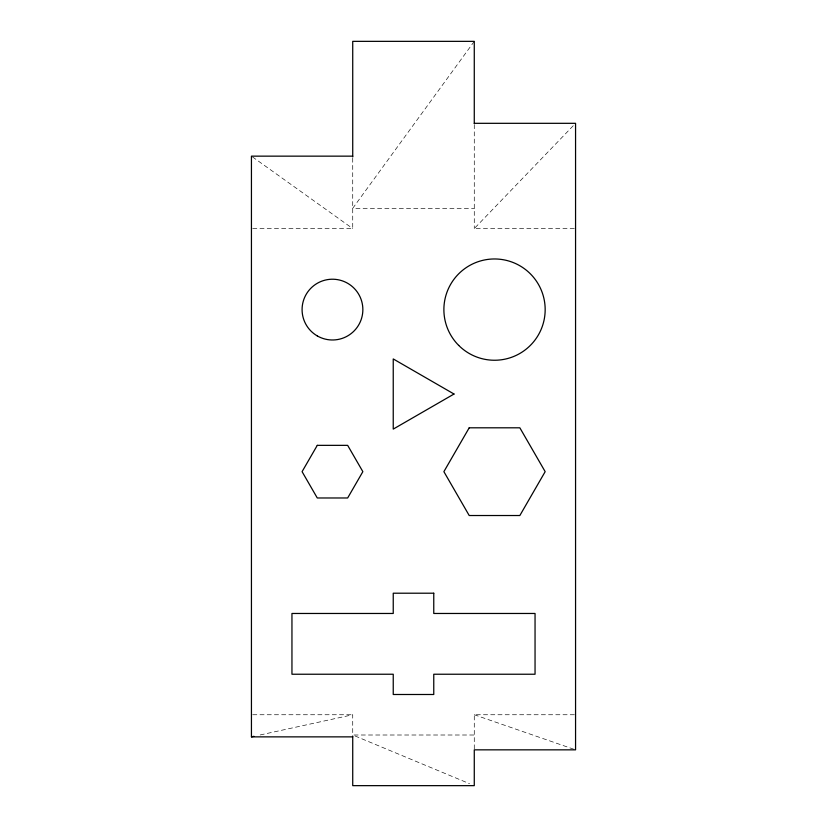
<?xml version="1.0" encoding="UTF-8"?>
<svg xmlns="http://www.w3.org/2000/svg" width="827" height="827" viewBox="0 0 827 827"><rect width="100%" height="100%" fill="white"/><g stroke="black" fill="none" stroke-linecap="round" stroke-linejoin="round"><path stroke-width="0.62" stroke-dasharray="4.13 3.1" d="M474.274 41.35L352.726 208.321L474.274 208.321M574.279 228.572L474.274 228.572L573.783 125.166M260.195 734.955L352.726 714.745L352.726 736.867M252.721 228.572L352.726 228.572L352.726 156.148M252.721 714.745L352.726 714.745M474.274 748.931L474.274 714.745L575.561 714.745M354.008 735.007L474.274 735.007M474.274 714.745L574.341 749.417M355.114 735.999L469.509 783.665M252.483 156.903L352.726 228.572M474.274 124.598L474.274 228.572"/><path stroke-width="1.24" d="M352.726 156.148L251.439 156.148L251.439 736.867L253.941 736.319M474.274 123.316L575.561 123.316L575.561 749.841L474.274 749.841L474.274 785.65L352.726 785.65L352.726 736.278M251.439 736.867L352.726 736.867M474.274 123.554L474.274 41.35L352.726 41.35L352.726 156.944M317.279 445.35L302.082 471.659L317.279 497.978L347.66 497.978L362.857 471.659L347.66 445.35L317.279 445.35M469.209 427.807L443.882 471.659L469.209 515.521L519.852 515.521L545.169 471.659L519.852 427.807L469.209 427.807M454.013 394.024L393.238 429.11L393.238 358.939L454.013 394.024M433.762 593.207L393.238 593.207L393.238 613.469L291.952 613.469L291.952 674.232L393.238 674.232L393.238 694.494L433.762 694.494L433.762 674.232L535.048 674.232L535.048 613.469L433.762 613.469L433.762 593.207M317.279 335.917A30.382 30.382 0 0 0 362.857 309.608A30.382 30.382 0 0 0 317.279 283.289A30.382 30.382 0 0 0 317.279 335.917M458.716 345.417A50.643 50.643 0 0 0 543.442 322.716A50.643 50.643 0 0 0 481.417 260.691A50.643 50.643 0 0 0 458.716 345.417"/></g></svg>
